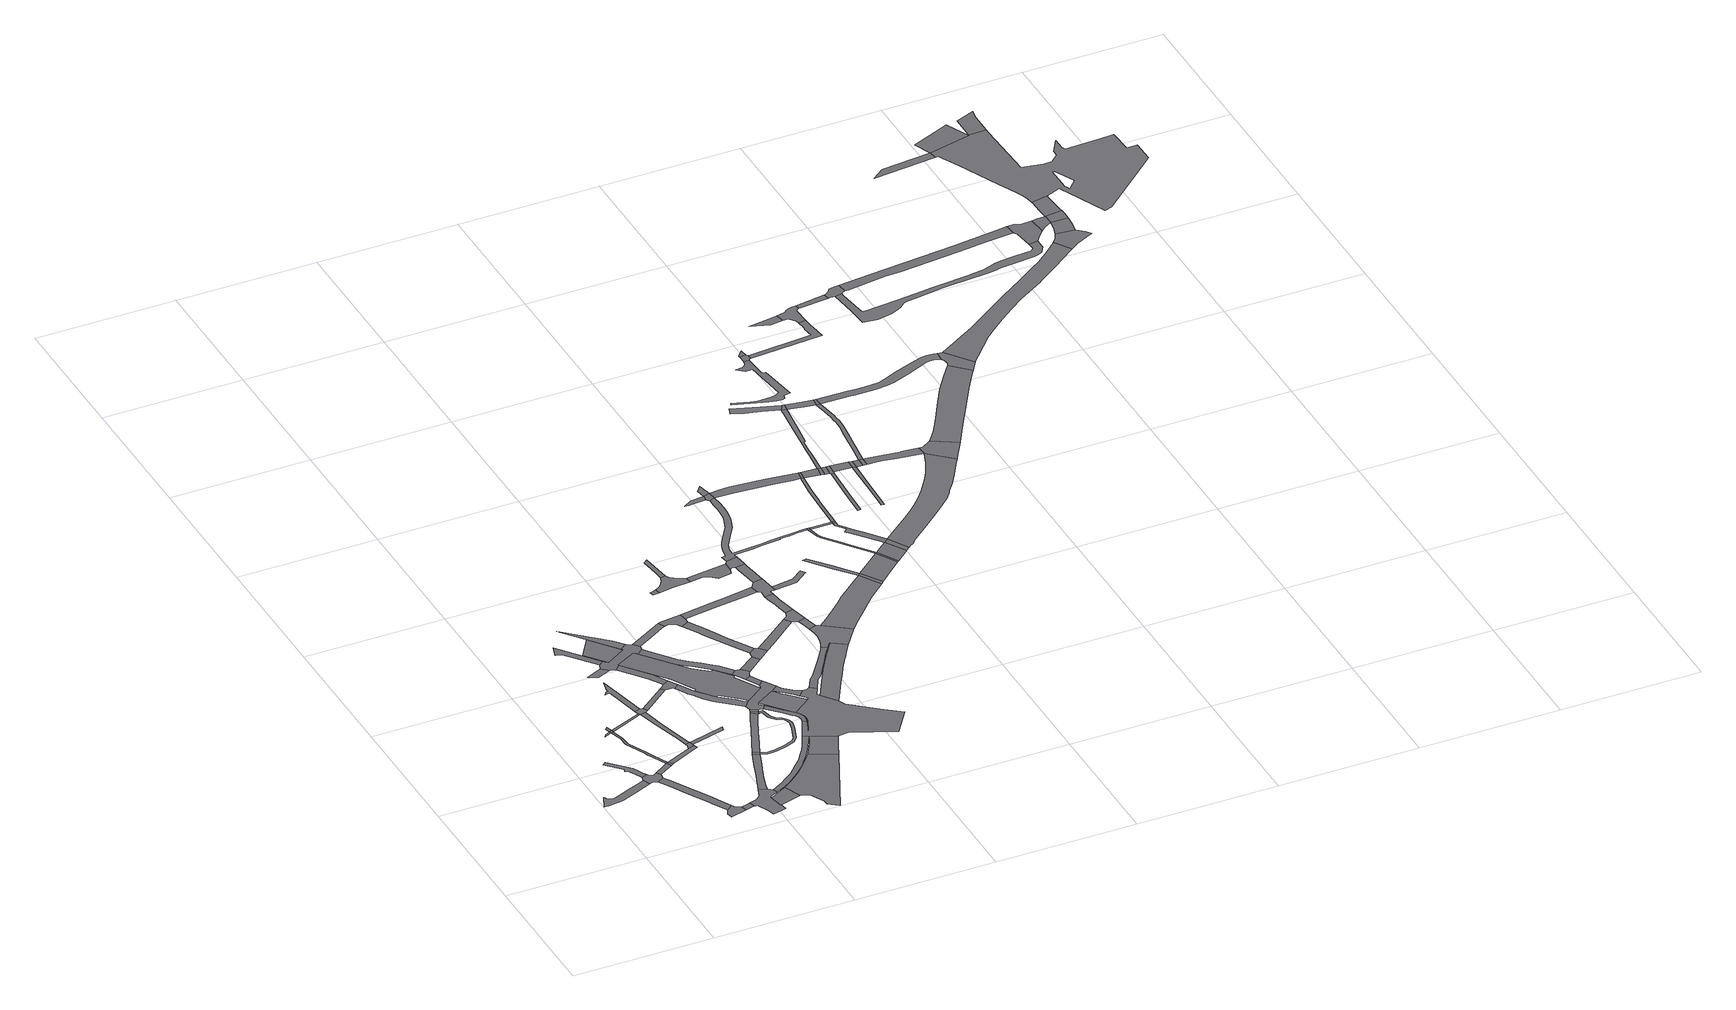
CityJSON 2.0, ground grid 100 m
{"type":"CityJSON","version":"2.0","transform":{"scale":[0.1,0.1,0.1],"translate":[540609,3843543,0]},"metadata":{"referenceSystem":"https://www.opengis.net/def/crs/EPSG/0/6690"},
"CityObjects":{
"road1":{"type":"Road","attributes":{"RoadStructureAttribute.sectionType":"1"},"geometry":[{"type":"MultiSurface","lod":"1","boundaries":[[[0,1,2,3,4,5,6,7,8,9,10,11,12,13,14]]]}]},
"road2":{"type":"Road","attributes":{"RoadStructureAttribute.sectionType":"1"},"geometry":[{"type":"MultiSurface","lod":"1","boundaries":[[[15,16,17,18,19,20,21,22,23,24,25,26]]]}]},
"road3":{"type":"Road","geometry":[{"type":"MultiSurface","lod":"1","boundaries":[[[27,28,29,26,25,0,14,30,31,32,33,34,35]]]}]},
"road4":{"type":"Road","attributes":{"RoadStructureAttribute.sectionType":"1"},"geometry":[{"type":"MultiSurface","lod":"1","boundaries":[[[36,37,38,39,40,33,32,41,42,43,44,45,46,47]]]}]},
"road5":{"type":"Road","geometry":[{"type":"MultiSurface","lod":"1","boundaries":[[[48,49,50,51]]]}]},
"road6":{"type":"Road","attributes":{"RoadStructureAttribute.sectionType":"1"},"geometry":[{"type":"MultiSurface","lod":"1","boundaries":[[[52,53,35,34,54,55]]]}]},
"road7":{"type":"Road","geometry":[{"type":"MultiSurface","lod":"1","boundaries":[[[56,47,46,57,58,59,60]]]}]},
"road8":{"type":"Road","geometry":[{"type":"MultiSurface","lod":"1","boundaries":[[[61,48,51,62]]]}]},
"road9":{"type":"Road","attributes":{"RoadStructureAttribute.sectionType":"1"},"geometry":[{"type":"MultiSurface","lod":"1","boundaries":[[[63,64,48,61]]]}]},
"road10":{"type":"Road","attributes":{"RoadStructureAttribute.sectionType":"1"},"geometry":[{"type":"MultiSurface","lod":"1","boundaries":[[[65,66,67,68,69,70,62,51,71,72,73,74,75,76,52,77]]]}]},
"road11":{"type":"Road","geometry":[{"type":"MultiSurface","lod":"1","boundaries":[[[77,52,55,78]]]}]},
"road12":{"type":"Road","attributes":{"RoadStructureAttribute.sectionType":"1"},"geometry":[{"type":"MultiSurface","lod":"1","boundaries":[[[79,80,60,59,81,82]]]}]},
"road13":{"type":"Road","attributes":{"RoadStructureAttribute.sectionType":"1"},"geometry":[{"type":"MultiSurface","lod":"1","boundaries":[[[83,61,62,84]]]}]},
"road14":{"type":"Road","attributes":{"RoadStructureAttribute.sectionType":"1"},"geometry":[{"type":"MultiSurface","lod":"1","boundaries":[[[85,86,87,88,89,77,78]]]}]},
"road15":{"type":"Road","geometry":[{"type":"MultiSurface","lod":"1","boundaries":[[[90,91,92,79,82,93,94,95,96,97,98,99,100,101,102,103,104,105,106,107,108,109,110]]]}]},
"road16":{"type":"Road","geometry":[{"type":"MultiSurface","lod":"1","boundaries":[[[111,112,113,88,87,114]]]}]},
"road17":{"type":"Road","attributes":{"RoadStructureAttribute.sectionType":"1"},"geometry":[{"type":"MultiSurface","lod":"1","boundaries":[[[115,116,117,118,84,119,120,121,112,111]]]}]},
"road18":{"type":"Road","geometry":[{"type":"MultiSurface","lod":"1","boundaries":[[[122,123,124,125,126,127,128,129]]]}]},
"road19":{"type":"Road","geometry":[{"type":"MultiSurface","lod":"1","boundaries":[[[129,128,83,84,118,130,131]]]}]},
"road20":{"type":"Road","attributes":{"RoadStructureAttribute.sectionType":"1"},"geometry":[{"type":"MultiSurface","lod":"1","boundaries":[[[132,133,134,135,136,104,103,137,138]]]}]},
"road21":{"type":"Road","attributes":{"RoadStructureAttribute.sectionType":"1"},"geometry":[{"type":"MultiSurface","lod":"1","boundaries":[[[139,140,141,142]]]}]},
"road22":{"type":"Road","attributes":{"RoadStructureAttribute.sectionType":"1"},"geometry":[{"type":"MultiSurface","lod":"1","boundaries":[[[143,144,145,146,90,110,147,148,149,150,151,152,153]]]}]},
"road23":{"type":"Road","attributes":{"RoadStructureAttribute.sectionType":"1"},"geometry":[{"type":"MultiSurface","lod":"1","boundaries":[[[154,155,156,157,158]]]}]},
"road24":{"type":"Road","geometry":[{"type":"MultiSurface","lod":"1","boundaries":[[[159,160,161,162,111,114]]]}]},
"road25":{"type":"Road","attributes":{"RoadStructureAttribute.sectionType":"1"},"geometry":[{"type":"MultiSurface","lod":"1","boundaries":[[[163,131,130,164]]]}]},
"road26":{"type":"Road","geometry":[{"type":"MultiSurface","lod":"1","boundaries":[[[165,143,153,166]]]}]},
"road27":{"type":"Road","attributes":{"function":"3","RoadStructureAttribute.sectionType":"1"},"geometry":[{"type":"MultiSurface","lod":"1","boundaries":[[[167,168,169,170,171]]]}]},
"road28":{"type":"Road","attributes":{"RoadStructureAttribute.sectionType":"1"},"geometry":[{"type":"MultiSurface","lod":"1","boundaries":[[[172,173,174,175,176,177,178]]]}]},
"road29":{"type":"Road","geometry":[{"type":"MultiSurface","lod":"1","boundaries":[[[179,180,181,182,171,170,183,184,158,157,139,142,174,173,185,186,187,188,189,190,191]]]}]},
"road30":{"type":"Road","geometry":[{"type":"MultiSurface","lod":"1","boundaries":[[[192,193,194,195,196,197,198,199,200,201,202,203,204,205,206,207,208,209,210,109,108,211,212,213,214,215,216,217,218,219,220,221,222,223,224,225,226,227,228,229]]]}]},
"road31":{"type":"Road","attributes":{"RoadStructureAttribute.sectionType":"1"},"geometry":[{"type":"MultiSurface","lod":"1","boundaries":[[[230,231,232,181,180]]]}]},
"road32":{"type":"Road","geometry":[{"type":"MultiSurface","lod":"1","boundaries":[[[233,234,235,236,237,238,239,240,241,242,132,138,243,244,245,246,247,248,249]]]}]},
"road33":{"type":"Road","geometry":[{"type":"MultiSurface","lod":"1","boundaries":[[[178,177,250,163,164,251,252,253,254]]]}]},
"road34":{"type":"Road","attributes":{"RoadStructureAttribute.sectionType":"1"},"geometry":[{"type":"MultiSurface","lod":"1","boundaries":[[[255,256,257,258,259,165,166,260,261,262,263,264,265,266]]]}]},
"road35":{"type":"Road","attributes":{"RoadStructureAttribute.sectionType":"1"},"geometry":[{"type":"MultiSurface","lod":"1","boundaries":[[[267,268,269,270,271,272,254,253,273,274,275,276,277,278,279,280,281]]]}]},
"road36":{"type":"Road","attributes":{"RoadStructureAttribute.sectionType":"1"},"geometry":[{"type":"MultiSurface","lod":"1","boundaries":[[[282,283,284,285,286,287,288,289,290,291,292,293,294,295,296,297,298,299,300,301,302,303,304,305,306,307,308,309,310,311,312,313,314,315,316,317,318,319,320,321,322,323,166,153]]]}]},
"road37":{"type":"Road","attributes":{"function":"3","RoadStructureAttribute.sectionType":"1"},"geometry":[{"type":"MultiSurface","lod":"1","boundaries":[[[324,325,326,327,328,329,186,185,330,331,332,333,334,335,336,337]]]}]},
"road38":{"type":"Road","geometry":[{"type":"MultiSurface","lod":"1","boundaries":[[[338,255,266,303,302]]]}]},
"road39":{"type":"Road","geometry":[{"type":"MultiSurface","lod":"1","boundaries":[[[339,338,302,340]]]}]},
"road40":{"type":"Road","attributes":{"RoadStructureAttribute.sectionType":"1"},"geometry":[{"type":"MultiSurface","lod":"1","boundaries":[[[341,342,343,344,345,189,188,346,347,348,349,350,351]]]}]},
"road41":{"type":"Road","geometry":[{"type":"MultiSurface","lod":"1","boundaries":[[[352,353,354,355,356,357,358,233,249,359,360,361]]]}]},
"road42":{"type":"Road","attributes":{"RoadStructureAttribute.sectionType":"1"},"geometry":[{"type":"MultiSurface","lod":"1","boundaries":[[[362,191,190,363,364,365]]]}]},
"road43":{"type":"Road","geometry":[{"type":"MultiSurface","lod":"1","boundaries":[[[366,367,368,369,370,371,372,373,374,375,376,377,378,379,380,381,382,383]]]}]},
"road44":{"type":"Road","geometry":[{"type":"MultiSurface","lod":"1","boundaries":[[[384,385,386,387,388,337,336,281,280,339,340,389,368,367,390,391,392,393,394,395]]]}]},
"road45":{"type":"Road","attributes":{"function":"3","RoadStructureAttribute.sectionType":"1"},"geometry":[{"type":"MultiSurface","lod":"1","boundaries":[[[396,397,393,392,398,399,383,400]]]}]},
"road46":{"type":"Road","geometry":[{"type":"MultiSurface","lod":"1","boundaries":[[[351,350,401,402,403,404,405,406,407]]]}]},
"road47":{"type":"Road","geometry":[{"type":"MultiSurface","lod":"1","boundaries":[[[408,403,402,409,386,385]]]}]},
"road48":{"type":"Road","geometry":[{"type":"MultiSurface","lod":"1","boundaries":[[[410,411,362,365,412,413,414,415,416,417]]]}]},
"road49":{"type":"Road","geometry":[{"type":"MultiSurface","lod":"1","boundaries":[[[418,419,420,421,422,395,394,423,424,425,426,427]]]}]},
"road50":{"type":"Road","attributes":{"RoadStructureAttribute.sectionType":"1"},"geometry":[{"type":"MultiSurface","lod":"1","boundaries":[[[428,407,406,429]]]}]},
"road51":{"type":"Road","attributes":{"RoadStructureAttribute.sectionType":"1"},"geometry":[{"type":"MultiSurface","lod":"1","boundaries":[[[430,431,432,416,415,433,434,435,436,437,438]]]}]},
"road52":{"type":"Road","geometry":[{"type":"MultiSurface","lod":"1","boundaries":[[[439,440,441,442,427,426,443,444,400,383,445,446,447,448,449,450,451,452,453,454,455,377,376,456,192,229,352,361,457,458,459,460,461,462,463,464,465,466]]]}]},
"road53":{"type":"Road","geometry":[{"type":"MultiSurface","lod":"1","boundaries":[[[467,468,469,470]]]}]},
"road54":{"type":"Road","geometry":[{"type":"MultiSurface","lod":"1","boundaries":[[[438,437,471,428,429,472,473,474]]]}]},
"road55":{"type":"Road","geometry":[{"type":"MultiSurface","lod":"1","boundaries":[[[475,476,477,478,479,480,481,482,483,467,470,484,485,486]]]}]},
"road56":{"type":"Road","attributes":{"RoadStructureAttribute.sectionType":"1"},"geometry":[{"type":"MultiSurface","lod":"1","boundaries":[[[487,488,489,480,479]]]}]},
"road57":{"type":"Road","geometry":[{"type":"MultiSurface","lod":"1","boundaries":[[[490,491,492,493,494,495,439,466,496,497,498,499,500,501]]]}]},
"road58":{"type":"Road","attributes":{"RoadStructureAttribute.sectionType":"1"},"geometry":[{"type":"MultiSurface","lod":"1","boundaries":[[[502,503,504,410,417,505,506,507]]]}]},
"road59":{"type":"Road","attributes":{"RoadStructureAttribute.sectionType":"1"},"geometry":[{"type":"MultiSurface","lod":"1","boundaries":[[[508,509,474,473,510,511]]]}]},
"road60":{"type":"Road","attributes":{"RoadStructureAttribute.sectionType":"1"},"geometry":[{"type":"MultiSurface","lod":"1","boundaries":[[[512,513,514,515,516,517,518,519,463,462,520,521,522,523,524,525,526,527,528,529,530,531]]]}]},
"road61":{"type":"Road","attributes":{"RoadStructureAttribute.sectionType":"1"},"geometry":[{"type":"MultiSurface","lod":"1","boundaries":[[[532,533,486,485,534,535,536,537,538,539]]]}]},
"road62":{"type":"Road","geometry":[{"type":"MultiSurface","lod":"1","boundaries":[[[540,541,542,543,508,511,544,545]]]}]},
"road63":{"type":"Road","attributes":{"RoadStructureAttribute.sectionType":"1"},"geometry":[{"type":"MultiSurface","lod":"1","boundaries":[[[546,545,544,547,548,549]]]}]},
"road64":{"type":"Road","attributes":{"RoadStructureAttribute.sectionType":"1"},"geometry":[{"type":"MultiSurface","lod":"1","boundaries":[[[550,551,552,553,554,555,556,557,542,541]]]}]},
"road65":{"type":"Road","geometry":[{"type":"MultiSurface","lod":"1","boundaries":[[[549,548,558,559,560,561,562,563,564,565,490,501,566,567,512,531,568,569,570]]]}]},
"road66":{"type":"Road","geometry":[{"type":"MultiSurface","lod":"1","boundaries":[[[571,572,573,502,507,574,554,553,575,576,577]]]}]},
"road67":{"type":"Road","attributes":{"RoadStructureAttribute.sectionType":"1"},"geometry":[{"type":"MultiSurface","lod":"1","boundaries":[[[578,579,580,581,582,583,584,572,571]]]}]},
"road68":{"type":"Road","geometry":[{"type":"MultiSurface","lod":"1","boundaries":[[[585,586,587,588,532,539,589,582,581]]]}]},
"road69":{"type":"Road","geometry":[{"type":"MultiSurface","lod":"1","boundaries":[[[590,591,592,593,577,576]]]}]},
"road70":{"type":"Road","attributes":{"RoadStructureAttribute.sectionType":"1"},"geometry":[{"type":"MultiSurface","lod":"1","boundaries":[[[594,595,596,597,598,570,569,599,600,601,602,603]]]}]},
"road71":{"type":"Road","attributes":{"RoadStructureAttribute.sectionType":"1"},"geometry":[{"type":"MultiSurface","lod":"1","boundaries":[[[604,605,606,607,608,609]]]}]},
"road72":{"type":"Road","attributes":{"RoadStructureAttribute.sectionType":"1"},"geometry":[{"type":"MultiSurface","lod":"1","boundaries":[[[610,611,612,613,614,615,616,617,618,619,620,621,622,623,624,625,626,627,628,629,630,631,632,633,634,635,636,637,638,639,640,641,642,643,644,588,587,645,646,647,648,649,650,651,652,653,654,655,656,657]]]}]},
"road73":{"type":"Road","geometry":[{"type":"MultiSurface","lod":"1","boundaries":[[[658,604,609,631,630]]]}]},
"road74":{"type":"Road","attributes":{"RoadStructureAttribute.sectionType":"1"},"geometry":[{"type":"MultiSurface","lod":"1","boundaries":[[[659,660,604,658]]]}]},
"road75":{"type":"Road","attributes":{"RoadStructureAttribute.sectionType":"1"},"geometry":[{"type":"MultiSurface","lod":"1","boundaries":[[[661,662,663,664,665,666,667,668,594,669]]]}]},
"road76":{"type":"Road","geometry":[{"type":"MultiSurface","lod":"1","boundaries":[[[669,594,603,670]]]}]},
"road77":{"type":"Road","geometry":[{"type":"MultiSurface","lod":"1","boundaries":[[[671,657,656,672]]]}]},
"road78":{"type":"Road","attributes":{"RoadStructureAttribute.sectionType":"1"},"geometry":[{"type":"MultiSurface","lod":"1","boundaries":[[[673,669,670,674,675]]]}]},
"road79":{"type":"Road","attributes":{"RoadStructureAttribute.sectionType":"1"},"geometry":[{"type":"MultiSurface","lod":"1","boundaries":[[[656,676,677,678,679,673,680,681,682,683,684,672]]]}]},
"road80":{"type":"Road","attributes":{"RoadStructureAttribute.sectionType":"1"},"geometry":[{"type":"MultiSurface","lod":"1","boundaries":[[[685,686,687,688,658,630,689,690,691,692,693,694]]]}]},
"road81":{"type":"Road","attributes":{"RoadStructureAttribute.sectionType":"1"},"geometry":[{"type":"MultiSurface","lod":"1","boundaries":[[[695,671,672,696,697,698]]]}]},
"road82":{"type":"Road","geometry":[{"type":"MultiSurface","lod":"1","boundaries":[[[680,673,675,699]]]}]},
"road83":{"type":"Road","geometry":[{"type":"MultiSurface","lod":"1","boundaries":[[[698,697,700,701]]]}]},
"road84":{"type":"Road","attributes":{"RoadStructureAttribute.sectionType":"1"},"geometry":[{"type":"MultiSurface","lod":"1","boundaries":[[[702,703,680,699,704,705,706]]]}]},
"road85":{"type":"Road","attributes":{"RoadStructureAttribute.sectionType":"1"},"geometry":[{"type":"MultiSurface","lod":"1","boundaries":[[[707,708,709,700,697,710,711,712,713,702,714]]]}]},
"road86":{"type":"Road","attributes":{"RoadStructureAttribute.sectionType":"1"},"geometry":[{"type":"MultiSurface","lod":"1","boundaries":[[[693,715,716,717,698,701,718,719,720,721]]]}]},
"road87":{"type":"Road","geometry":[{"type":"MultiSurface","lod":"1","boundaries":[[[714,702,706,722]]]}]},
"road88":{"type":"Road","geometry":[{"type":"MultiSurface","lod":"1","boundaries":[[[694,693,721,723]]]}]},
"road89":{"type":"Road","attributes":{"RoadStructureAttribute.sectionType":"1"},"geometry":[{"type":"MultiSurface","lod":"1","boundaries":[[[724,723,721,725,726]]]}]},
"road90":{"type":"Road","attributes":{"RoadStructureAttribute.sectionType":"1"},"geometry":[{"type":"MultiSurface","lod":"1","boundaries":[[[727,728,729,730,731,732,733,734]]]}]},
"road91":{"type":"Road","geometry":[{"type":"MultiSurface","lod":"1","boundaries":[[[726,725,735,736]]]}]},
"road92":{"type":"Road","attributes":{"RoadStructureAttribute.sectionType":"1"},"geometry":[{"type":"MultiSurface","lod":"1","boundaries":[[[736,735,737,738]]]}]},
"road93":{"type":"Road","geometry":[{"type":"MultiSurface","lod":"1","boundaries":[[[738,737,727,734,739,740]]]}]},
"road94":{"type":"Road","attributes":{"RoadStructureAttribute.sectionType":"1"},"geometry":[{"type":"MultiSurface","lod":"1","boundaries":[[[741,742,743,744,745,746,747,748]]]}]},
"road95":{"type":"Road","attributes":{"RoadStructureAttribute.sectionType":"1"},"geometry":[{"type":"MultiSurface","lod":"1","boundaries":[[[740,739,741,749]]]}]},
"road96":{"type":"Road","attributes":{"RoadStructureAttribute.sectionType":"1"},"geometry":[{"type":"MultiSurface","lod":"1","boundaries":[[[750,751,752,753,754,726,736,755,756,757,758,759,760]]]}]},
"road97":{"type":"Road","attributes":{"RoadStructureAttribute.sectionType":"1"},"geometry":[{"type":"MultiSurface","lod":"1","boundaries":[[[761,762,763,764,765,750,766]]]}]},
"road98":{"type":"Road","geometry":[{"type":"MultiSurface","lod":"1","boundaries":[[[749,741,748,767]]]}]},
"road99":{"type":"Road","attributes":{"RoadStructureAttribute.sectionType":"1"},"geometry":[{"type":"MultiSurface","lod":"1","boundaries":[[[767,748,768,769]]]}]},
"road100":{"type":"Road","geometry":[{"type":"MultiSurface","lod":"1","boundaries":[[[770,769,768,771]]]}]},
"road101":{"type":"Road","attributes":{"RoadStructureAttribute.sectionType":"1"},"geometry":[{"type":"MultiSurface","lod":"1","boundaries":[[[772,773,774,775,776,777,778,779,780,781,782,714,722,783,784,785,786,787,788,789,790,791,792,793,794,795,796]]]}]},
"road102":{"type":"Road","geometry":[{"type":"MultiSurface","lod":"1","boundaries":[[[766,750,760,797]]]}]},
"road103":{"type":"Road","attributes":{"RoadStructureAttribute.sectionType":"1"},"geometry":[{"type":"MultiSurface","lod":"1","boundaries":[[[798,799,800,801,802,803,804,805,806,807,808,809,810,811,812,813,814,815,816,817,818,819,820,821,822,823,824]]]}]},
"road104":{"type":"Road","attributes":{"RoadStructureAttribute.sectionType":"1"},"geometry":[{"type":"MultiSurface","lod":"1","boundaries":[[[825,826,827,828,829,830,831,832,833,834,835,836,837,838,839,840,769,770]]]}]},
"road105":{"type":"Road","attributes":{"RoadStructureAttribute.sectionType":"1"},"geometry":[{"type":"MultiSurface","lod":"1","boundaries":[[[841,797,760,842,833,843]]]}]},
"road106":{"type":"Road","attributes":{"RoadStructureAttribute.sectionType":"1"},"geometry":[{"type":"MultiSurface","lod":"1","boundaries":[[[844,845,846,847,770,771,848,849,850,851,852,772,853]]]}]},
"road107":{"type":"Road","geometry":[{"type":"MultiSurface","lod":"1","boundaries":[[[854,855,798,824,856,857,858]]]}]},
"road108":{"type":"Road","geometry":[{"type":"MultiSurface","lod":"1","boundaries":[[[843,833,832,859]]]}]},
"road109":{"type":"Road","attributes":{"RoadStructureAttribute.sectionType":"1"},"geometry":[{"type":"MultiSurface","lod":"1","boundaries":[[[860,861,855,854]]]}]},
"road110":{"type":"Road","geometry":[{"type":"MultiSurface","lod":"1","boundaries":[[[862,863,853,772,796,864,865]]]}]},
"road111":{"type":"Road","geometry":[{"type":"MultiSurface","lod":"1","boundaries":[[[866,867,868,869,870,871,872,873,874,858,857]]]}]},
"road112":{"type":"Road","geometry":[{"type":"MultiSurface","lod":"1","boundaries":[[[875,876,877,878,879]]]}]},
"road113":{"type":"Road","attributes":{"RoadStructureAttribute.sectionType":"1"},"geometry":[{"type":"MultiSurface","lod":"1","boundaries":[[[880,881,882,883,884,885,886,887,888,889,890,859,832,891,892,893,894,895,896,897,898,899,900,901,902,903]]]}]},
"road114":{"type":"Road","geometry":[{"type":"MultiSurface","lod":"1","boundaries":[[[904,905,906,907,908,875,879,909,910,911,870,869,912,913,914]]]}]},
"road115":{"type":"Road","attributes":{"RoadStructureAttribute.sectionType":"1"},"geometry":[{"type":"MultiSurface","lod":"1","boundaries":[[[915,916,917,918,919,920,921,922,923,924,862,865,925,926,927,928,929,930,931]]]}]},
"road116":{"type":"Road","geometry":[{"type":"MultiSurface","lod":"1","boundaries":[[[932,904,914,933]]]}]},
"road117":{"type":"Road","geometry":[{"type":"MultiSurface","lod":"1","boundaries":[[[934,935,936,937,938,939,932,933,940,941,942,943,944]]]}]},
"road118":{"type":"Road","geometry":[{"type":"MultiSurface","lod":"1","boundaries":[[[903,902,945,946,947,915,931,948,949]]]}]},
"road119":{"type":"Road","attributes":{"RoadStructureAttribute.sectionType":"1"},"geometry":[{"type":"MultiSurface","lod":"1","boundaries":[[[950,951,952,953,954,955,956,957,958,959,960,961,962,963,964,965,966,967,968,969,942,941,970,971,972,973,974,975,976,977,978,979,980,981,982,983,984,985,986,987,988,989,990,991,992,993,994,995]]]}]},
"road120":{"type":"Road","attributes":{"RoadStructureAttribute.sectionType":"1"},"geometry":[{"type":"MultiSurface","lod":"1","boundaries":[[[996,997,998,999,934,944,1000,1001,1002,1003,1004,1005,1006,1007]]]}]},
"road121":{"type":"Road","attributes":{"RoadStructureAttribute.sectionType":"1"},"geometry":[{"type":"MultiSurface","lod":"1","boundaries":[[[1008,1009,1010,1011,1012,1013,1014,1015,1016,1017,949,948,1018,1019,1020,1021,1022,1023,1024,1025,1026,1027,1028,1029,1030]]]}]},
"road122":{"type":"Road","attributes":{"RoadStructureAttribute.sectionType":"1"},"geometry":[{"type":"MultiSurface","lod":"1","boundaries":[[[1031,1032,1033,1034]]]}]},
"road123":{"type":"Road","geometry":[{"type":"MultiSurface","lod":"1","boundaries":[[[1035,1036,1037,996,1007,1038,995,994,1039,1040,1041]]]}]},
"road124":{"type":"Road","attributes":{"RoadStructureAttribute.sectionType":"1"},"geometry":[{"type":"MultiSurface","lod":"1","boundaries":[[[1042,1043,1041,1040,1044,1045]]]}]},
"road125":{"type":"Road","geometry":[{"type":"MultiSurface","lod":"1","boundaries":[[[1046,1047,1008,1030,1048,1049,1050,1051,1052]]]}]},
"road126":{"type":"Road","attributes":{"RoadStructureAttribute.sectionType":"1"},"geometry":[{"type":"MultiSurface","lod":"1","boundaries":[[[1045,1053,1046,1052,1054,1055,1056]]]}]},
"road127":{"type":"Road","geometry":[{"type":"MultiSurface","lod":"1","boundaries":[[[1057,1058,1042,1045,1056]]]}]},
"road128":{"type":"Road","geometry":[{"type":"MultiSurface","lod":"1","boundaries":[[[1059,1060,1061,1062,1063,1064,1065,1066,1067,1042,1058]]]}]},
"road129":{"type":"Road","geometry":[{"type":"MultiSurface","lod":"1","boundaries":[[[1068,1069,1031,1070]]]}]},
"road130":{"type":"Road","attributes":{"RoadStructureAttribute.sectionType":"1"},"geometry":[{"type":"MultiSurface","lod":"1","boundaries":[[[1071,1072,1073,1074,1075]]]}]},
"road131":{"type":"Road","geometry":[{"type":"MultiSurface","lod":"1","boundaries":[[[1076,1077,1075,1074,1070,1031,1034,1078,1079,1080,1081,1082,1083,1064,1063,1084,1085,1086,1087,1088,1089,1090,1091,1092,1093,1094,1095,1096,1097,1098,1099,1100,1101,1102,1103],[1104,1105,1106,1107,1108,1109]]]}]}
},
"vertices":[
[358,801,0],[329,789,0],[233,749,0],[134,709,0],[112,701,0],[94,699,0],[77,703,0],[64,713,0],[49,738,0],[5,640,0],[37,638,0],[137,649,0],[155,656,0],[271,703,0],[380,748,0],
[393,884,0],[375,921,0],[359,954,0],[228,1090,0],[205,1072,0],[304,966,0],[299,948,0],[324,928,0],[346,886,0],[366,844,0],[370,836,0],[408,855,0],
[454,832,0],[450,830,0],[415,839,0],[409,759,0],[421,753,0],[439,744,0],[486,777,0],[493,815,0],[473,845,0],
[695,403,0],[674,444,0],[613,559,0],[516,728,0],[515,729,0],[469,692,0],[498,640,0],[556,533,0],[627,409,0],[657,355,0],[704,271,0],[746,303,0],
[402,1389,0],[365,1371,0],[350,1351,0],[405,1376,0],
[574,913,0],[548,896,0],[538,843,0],[596,878,0],
[760,277,0],[684,225,0],[691,184,0],[812,217,0],[801,260,0],
[420,1399,0],[422,1382,0],
[407,1446,0],[392,1431,0],
[564,975,0],[538,1032,0],[520,1071,0],[513,1087,0],[451,1219,0],[448,1297,0],[431,1294,0],[434,1217,0],[501,1072,0],[509,1055,0],[529,1011,0],[559,947,0],[589,921,0],
[617,891,0],
[866,279,0],[844,272,0],[836,223,0],[876,234,0],
[656,1499,0],[664,1484,0],
[751,953,0],[834,991,0],[825,1022,0],[774,1000,0],[734,983,0],
[980,393,0],[953,325,0],[921,295,0],[888,234,0],[899,232,0],[939,146,0],[939,137,0],[951,99,0],[1012,115,0],[1047,125,0],[1040,165,0],[1035,168,0],[1034,169,0],[1032,172,0],[1014,273,0],[1014,280,0],[1017,286,0],[1061,308,0],[1078,317,0],[1063,347,0],[1033,373,0],
[813,1061,0],[781,1053,0],[786,1035,0],[821,1036,0],
[805,1089,0],[745,1307,0],[736,1351,0],[706,1492,0],[710,1321,0],[754,1167,0],[768,1111,0],
[607,1906,0],[588,1826,0],[593,1811,0],[578,1808,0],[556,1780,0],[593,1791,0],[648,1534,0],[688,1547,0],
[727,1509,0],[711,1539,0],
[1142,341,0],[1108,322,0],[1103,319,0],[1077,304,0],[1050,288,0],[1038,174,0],[1193,218,0],
[655,2059,0],[543,2011,0],[605,1978,0],[701,2019,0],
[1118,774,0],[1102,730,0],[1079,666,0],[1036,538,0],[1044,414,0],[1070,499,0],[1103,595,0],[1120,639,0],[1157,738,0],[1160,746,0],[1162,750,0],
[486,2408,0],[459,2322,0],[506,2307,0],[671,2102,0],[704,2134,0],
[873,1049,0],[1067,1098,0],[1075,1131,0],[841,1068,0],
[906,1693,0],[927,1666,0],
[1127,794,0],[1169,767,0],
[837,2245,0],[716,2394,0],[620,2250,0],[736,2104,0],[877,2194,0],
[931,1856,0],[781,2045,0],[743,2008,0],[868,1849,0],[890,1819,0],[941,1728,0],[989,1755,0],
[931,2234,0],[923,2244,0],[877,2205,0],[879,2198,0],[732,2105,0],[724,2108,0],[776,2055,0],[925,2135,0],[931,2133,0],[947,2113,0],[988,2145,0],[994,2181,0],[961,2224,0],
[1493,814,0],[1479,783,0],[1461,748,0],[1445,716,0],[1429,690,0],[1423,680,0],[1404,651,0],[1385,623,0],[1368,600,0],[1345,573,0],[1322,549,0],[1299,525,0],[1275,498,0],[1246,471,0],[1219,451,0],[1188,426,0],[1150,398,0],[1134,388,0],[1093,363,0],[1109,333,0],[1149,354,0],[1187,378,0],[1221,403,0],[1251,428,0],[1279,450,0],[1308,476,0],[1333,501,0],[1355,524,0],[1377,554,0],[1407,591,0],[1435,632,0],[1457,666,0],[1458,668,0],[1479,703,0],[1497,738,0],[1502,747,0],[1518,775,0],[1529,797,0],
[863,2316,0],[587,2565,0],[870,2213,0],
[1435,615,0],[1415,587,0],[1389,557,0],[1361,525,0],[1334,497,0],[1304,465,0],[1273,438,0],[1240,411,0],[1215,391,0],[1176,362,0],[1252,193,0],[1306,95,0],[1308,53,0],[1378,6,0],[1457,180,0],[1535,353,0],[1614,529,0],
[921,1704,0],[970,1669,0],[979,1666,0],[992,1659,0],[1027,1689,0],
[1305,1197,0],[1275,1130,0],[1230,1026,0],[1167,884,0],[1164,878,0],[1206,853,0],[1210,861,0],[1260,979,0],[1312,1097,0],[1314,1103,0],[1336,1145,0],[1348,1169,0],
[1341,1327,0],[1333,1333,0],[1310,1355,0],[1288,1375,0],[1189,1453,0],[1089,1580,0],[995,1652,0],[1014,1613,0],[1039,1568,0],[1064,1532,0],[1105,1471,0],[1150,1418,0],[1310,1278,0],[1312,1276,0],[1348,1323,0],
[1189,738,0],[1207,730,0],[1221,730,0],[1280,737,0],[1356,756,0],[1396,771,0],[1419,783,0],[1437,800,0],[1451,819,0],[1489,919,0],[1501,967,0],[1504,985,0],[1503,998,0],[1495,1022,0],[1485,1041,0],[1465,1059,0],[1437,1076,0],[1418,1093,0],[1408,1111,0],[1390,1190,0],[1358,1188,0],[1359,1170,0],[1376,1171,0],[1391,1104,0],[1404,1082,0],[1426,1062,0],[1455,1045,0],[1471,1030,0],[1478,1015,0],[1485,994,0],[1486,986,0],[1483,971,0],[1472,925,0],[1435,827,0],[1424,812,0],[1409,798,0],[1388,788,0],[1351,774,0],[1277,755,0],[1220,748,0],[1211,748,0],[1196,754,0],
[1476,1443,0],[1386,1608,0],[1398,1620,0],[1298,1741,0],[1287,1731,0],[1178,1821,0],[1013,1759,0],[1107,1590,0],[1097,1577,0],[1192,1455,0],[1206,1466,0],[1325,1367,0],[1359,1328,0],[1489,1427,0],
[1311,1210,0],
[1322,1235,0],[1368,1209,0],
[1356,1767,0],[1307,1809,0],[1263,1846,0],[1205,1896,0],[1146,1945,0],[1117,1899,0],[1170,1856,0],[1200,1831,0],[1307,1741,0],[1386,1642,0],[1428,1676,0],
[1534,794,0],[1519,756,0],[1507,735,0],[1500,720,0],[1481,686,0],[1464,659,0],[1458,648,0],[1657,624,0],[1686,684,0],[1704,720,0],
[1210,2366,0],[1103,2243,0],[1213,2308,0],[1236,2320,0],
[1514,1140,0],[1427,1233,0],[1406,1205,0],[1496,1107,0],[1539,1060,0],[1554,1044,0],[1566,1023,0],[1569,1014,0],[1572,1000,0],[1572,987,0],[1567,970,0],[1595,960,0],[1601,980,0],[1602,1002,0],[1601,1020,0],[1594,1041,0],[1587,1058,0],[1573,1077,0],
[1582,1414,0],[1533,1491,0],[1496,1456,0],[1496,1444,0],[1492,1433,0],[1389,1208,0],[1408,1252,0],[1394,1263,0],[1401,1279,0],[1539,1365,0],[1541,1365,0],[1589,1401,0],
[1601,1291,0],[1586,1307,0],[1517,1144,0],[1570,1082,0],[1705,1181,0],
[1403,1621,0],[1442,1552,0],[1485,1577,0],[1487,1594,0],[1493,1607,0],[1510,1625,0],[1461,1672,0],
[1519,1512,0],[1485,1478,0],
[1381,2397,0],[1225,2374,0],[1261,2328,0],[1273,2328,0],[1311,2309,0],[1333,2271,0],[1390,2303,0],[1390,2337,0],
[1697,1294,0],[1663,1318,0],[1632,1345,0],[1630,1346,0],[1604,1371,0],[1562,1348,0],[1609,1306,0],[1653,1267,0],[1678,1238,0],[1715,1285,0],
[1590,1766,0],[1627,1720,0],
[1533,2042,0],[1507,2090,0],[1459,2178,0],[1398,2159,0],[1414,2130,0],[1450,2068,0],[1535,1920,0],[1596,1812,0],[1642,1846,0],
[1770,1296,0],[1760,1290,0],[1747,1285,0],[1732,1283,0],[1718,1192,0],[1714,1191,0],[1588,1061,0],[1599,1043,0],[1605,1027,0],[1608,1010,0],[1609,993,0],[1608,976,0],[1603,957,0],[1559,856,0],[1554,860,0],[1565,885,0],[1584,931,0],[1534,905,0],[1778,728,0],[2075,601,0],[2205,785,0],[2092,868,0],[1898,1031,0],[1877,1081,0],[1795,1185,0],[1782,1202,0],[1781,1202,0],[1812,1264,0],
[1361,2716,0],[1316,2703,0],[1322,2670,0],[1365,2676,0],
[1594,1793,0],[1658,1745,0],[1711,1788,0],[1670,1838,0],
[1571,2760,0],[1543,2775,0],[1518,2790,0],[1495,2809,0],[1485,2834,0],[1448,2829,0],[1436,2791,0],[1421,2766,0],[1396,2736,0],[1474,2692,0],[1599,2707,0],[1593,2753,0],
[1455,3046,0],[1428,3026,0],[1442,2889,0],
[2037,1682,0],[2019,1648,0],[1952,1552,0],[1872,1437,0],[1841,1400,0],[1818,1378,0],[1858,1353,0],[1897,1385,0],[1935,1449,0],[1989,1532,0],[2027,1591,0],[2073,1657,0],
[1926,2480,0],[1709,2445,0],[1666,2439,0],[1642,2375,0],[1879,2410,0],[1937,2419,0],
[1955,2061,0],[1758,1907,0],[1769,1835,0],[1991,2015,0],
[2112,1695,0],[2090,1666,0],[2031,1582,0],[1996,1528,0],[1981,1506,0],[1938,1440,0],[1893,1359,0],[1850,1285,0],[1927,1166,0],[1950,1210,0],[1974,1254,0],[1998,1293,0],[2030,1347,0],[2057,1397,0],[2080,1434,0],[2101,1469,0],[2104,1475,0],[2137,1521,0],[2158,1559,0],[2207,1628,0],
[1893,2791,0],[1623,2756,0],[1691,2719,0],[1709,2714,0],[1736,2702,0],[1782,2662,0],[1877,2678,0],[1891,2718,0],
[2060,2125,0],[2057,2140,0],[2000,2127,0],[1987,2086,0],[2031,2002,0],[2085,2023,0],
[2094,1985,0],[2048,1931,0],[2057,1893,0],[2111,1915,0],
[2034,2244,0],[2032,2252,0],[2026,2292,0],[2019,2354,0],[1956,2346,0],[1961,2303,0],[1979,2238,0],[1984,2222,0],
[2063,1863,0],[2066,1842,0],[2068,1824,0],[2068,1802,0],[2066,1779,0],[2063,1759,0],[2057,1733,0],[2048,1708,0],[2089,1681,0],[2110,1701,0],[2244,1680,0],[2313,1773,0],[2140,1901,0],
[2030,2537,0],[1963,2527,0],[1933,2481,0],[1959,2399,0],[2015,2385,0],[2052,2389,0],[2047,2431,0],
[2020,2602,0],[2018,2618,0],[2005,2713,0],[2002,2736,0],[1931,2726,0],[1937,2690,0],[1962,2534,0],
[1999,2757,0],[1996,2783,0],[1989,2830,0],[1910,2814,0],[1906,2731,0],
[2213,2406,0],[2312,2483,0],[2287,2515,0],[2208,2454,0],
[2603,2308,0],[2521,2239,0],[2400,2137,0],[2350,2085,0],[2204,1954,0],[2380,1846,0],[2459,1929,0],[2565,2040,0],[2653,2120,0],[2694,2156,0],
[2093,3540,0],[1996,3532,0],[1936,3491,0],[1968,3491,0],[1986,3492,0],[2088,3500,0],
[2506,2929,0],[2444,2924,0],[2398,2919,0],[2364,2915,0],[2262,2907,0],[2207,2900,0],[2149,2893,0],[2125,2892,0],[1982,2882,0],[1984,2929,0],[1996,2969,0],[2011,2997,0],[2040,3045,0],[2080,3100,0],[2107,3148,0],[2129,3208,0],[2143,3251,0],[2153,3308,0],[2155,3368,0],[2154,3431,0],[2148,3496,0],[2109,3478,0],[2109,3430,0],[2110,3368,0],[2108,3310,0],[2101,3260,0],[2086,3223,0],[2067,3167,0],[2042,3125,0],[2003,3069,0],[1973,3019,0],[1956,2986,0],[1941,2936,0],[1932,2871,0],[1900,2866,0],[1985,2859,0],[2103,2868,0],[2135,2871,0],[2192,2878,0],[2247,2884,0],[2327,2890,0],[2327,2898,0],[2369,2900,0],[2398,2904,0],[2444,2909,0],[2504,2914,0],[2532,2915,0],[2531,2930,0],
[2140,3558,0],
[2119,3653,0],[2085,3610,0],
[2519,2455,0],[2506,2470,0],[2400,2599,0],[2382,2621,0],[2352,2613,0],[2400,2554,0],[2481,2454,0],[2487,2447,0],[2622,2326,0],
[2716,2176,0],
[2549,2930,0],[2549,2912,0],
[2811,2485,0],[2815,2268,0],[2897,2339,0],
[2552,2825,0],[2570,2793,0],[2664,2671,0],[2671,2662,0],[2821,2493,0],[2679,2672,0],[2674,2679,0],[2580,2800,0],[2565,2830,0],
[2538,3547,0],[2365,3563,0],[2288,3567,0],[2205,3566,0],[2286,3494,0],[2398,3486,0],[2566,3472,0],[2689,3461,0],[2741,3457,0],[2753,3522,0],
[2578,2930,0],[2590,2912,0],[2709,2911,0],[2709,2929,0],
[2907,2347,0],
[2729,2912,0],[2729,2929,0],
[2915,2576,0],[2880,2545,0],[2947,2381,0],[2990,2418,0],[3001,2429,0],
[2848,2728,0],[2804,2784,0],[2729,2879,0],[2709,2886,0],[2760,2814,0],[2735,2792,0],[2766,2755,0],[2947,2604,0],
[2725,3306,0],[2720,3188,0],[2719,3164,0],[2739,3162,0],[2740,3188,0],[2745,3304,0],[2761,3457,0],
[3034,2456,0],
[2768,3520,0],
[2798,3517,0],[2875,3440,0],[2885,3513,0],
[2941,3421,0],[2926,3190,0],[2917,3071,0],[2922,3068,0],[2916,2976,0],[2938,2976,0],[2949,3191,0],[2961,3420,0],
[2901,3436,0],[2908,3511,0],
[2936,3431,0],[2941,3508,0],
[2961,3434,0],[2967,3506,0],
[3091,3428,0],[3085,3192,0],[3079,2985,0],[3078,2963,0],[3098,2965,0],[3100,3001,0],[3108,3193,0],[3119,3425,0],
[3097,3494,0],
[2963,4214,0],[2938,3998,0],[2920,3828,0],[2911,3738,0],[2903,3665,0],[2924,3685,0],[2928,3736,0],[2937,3828,0],[2950,3826,0],[2971,4001,0],[2996,4201,0],
[2860,4300,0],[2670,4368,0],[2648,4313,0],[2735,4281,0],[2843,4250,0],[2986,4256,0],
[3123,3492,0],
[3166,3423,0],[3168,3488,0],
[3196,3489,0],[3193,3422,0],
[3577,3372,0],[3538,3272,0],[3502,3195,0],[3491,3172,0],[3442,3091,0],[3433,3078,0],[3378,2998,0],[3326,2937,0],[3269,2877,0],[3215,2826,0],[3150,2768,0],[3058,2477,0],[3066,2478,0],[3088,2495,0],[3088,2503,0],[3261,2649,0],[3366,2738,0],[3437,2804,0],[3492,2857,0],[3531,2909,0],[3539,2920,0],[3593,2993,0],[3647,3076,0],[3719,3193,0],[3740,3227,0],
[3005,4253,0],
[2983,4814,0],[2978,4784,0],[2965,4766,0],[2948,4753,0],[2896,4745,0],[2944,4703,0],[2994,4704,0],[3032,4397,0],[3007,4379,0],[2974,4374,0],[2899,4370,0],[2874,4370,0],[2852,4372,0],[2827,4380,0],[2704,4418,0],[2697,4401,0],[2815,4365,0],[2930,4331,0],[2982,4316,0],[3027,4314,0],[3040,4324,0],[3045,4342,0],[3050,4357,0],[3099,4362,0],[3057,4642,0],[3029,4644,0],[3020,4809,0],
[3203,3547,0],[3233,3786,0],[3240,3843,0],[3244,3874,0],[3246,3939,0],[3244,3988,0],[3243,4009,0],[3219,4169,0],[3191,4168,0],[3216,4004,0],[3217,3963,0],[3219,3939,0],[3217,3876,0],[3212,3841,0],[3205,3789,0],[3181,3594,0],
[3126,4233,0],[3109,4180,0],[3197,4225,0],
[3454,3456,0],[3451,3456,0],[3338,3467,0],[3232,3483,0],[3209,3421,0],[3262,3419,0],[3309,3417,0],[3379,3403,0],[3433,3395,0],[3573,3447,0],
[3027,4872,0],[2980,4868,0],[3025,4821,0],[3037,4822,0],[3035,4862,0],
[3213,4224,0],
[3021,4929,0],[2979,4879,0],
[3671,3488,0],[3603,3445,0],[3765,3267,0],[3838,3387,0],
[3562,4862,0],[3551,4977,0],[3546,4997,0],[3540,5062,0],[3490,5056,0],[3496,4996,0],[3493,4974,0],[3502,4896,0],[3045,4859,0],
[3397,5189,0],[3336,5177,0],[3187,5156,0],[3317,5114,0],[3409,5125,0],
[4117,4367,0],[4069,4370,0],[4027,4364,0],[3974,4346,0],[3912,4323,0],[3810,4284,0],[3708,4241,0],[3663,4226,0],[3556,4217,0],[3490,4219,0],[3443,4221,0],[3431,4164,0],[3454,4163,0],[3609,4165,0],[3694,4173,0],[3751,4186,0],[3838,4218,0],[3866,4228,0],[4032,4299,0],[4062,4307,0],[4090,4307,0],[4112,4300,0],[4132,4288,0],[4140,4364,0],
[3553,5237,0],[3528,5234,0],[3496,5229,0],[3478,5218,0],[3459,5201,0],[3447,5123,0],[3457,5116,0],[3482,5083,0],[3536,5186,0],[3544,5197,0],[3559,5202,0],
[4143,4210,0],[4114,4172,0],[4054,4094,0],[4020,4047,0],[3978,3984,0],[3904,3858,0],[3885,3825,0],[3818,3707,0],[3779,3642,0],[3735,3571,0],[3861,3425,0],[3957,3594,0],[4058,3760,0],[4076,3790,0],[4149,3913,0],[4232,4041,0],[4265,4090,0],
[3773,5269,0],[3778,5227,0],
[3903,5328,0],[3870,5325,0],[3832,5319,0],[3822,5312,0],[3810,5294,0],[3785,5274,0],[3796,5229,0],[3828,5227,0],[3881,5237,0],[3893,5248,0],[3910,5255,0],
[4145,4270,0],[4150,4250,0],[4153,4230,0],[4319,4170,0],[4177,4358,0],
[5206,5193,0],[5206,5175,0],[5206,5173,0],[5184,5153,0],[5159,5153,0],[5046,5144,0],[4956,5133,0],[4911,5123,0],[4867,5105,0],[4812,5089,0],[4803,5088,0],[4737,5081,0],[4700,5077,0],[4490,5054,0],[4424,5046,0],[4365,5040,0],[4185,5020,0],[3911,4990,0],[3903,5033,0],[3881,5215,0],[3850,5027,0],[3862,4885,0],[3964,4871,0],[4019,4884,0],[4076,4897,0],[4116,4912,0],[4154,4935,0],[4186,4963,0],[4208,4976,0],[4311,4990,0],[4392,5000,0],[4490,5014,0],[4727,5033,0],[4761,5036,0],[4830,5042,0],[4893,5054,0],[4912,5058,0],[5014,5071,0],[5177,5085,0],[5209,5093,0],[5236,5108,0],[5254,5136,0],[5266,5159,0],[5267,5174,0],[5270,5236,0],[5202,5224,0],
[5160,5467,0],[5134,5464,0],[4766,5419,0],[4137,5352,0],[3938,5258,0],[4212,5291,0],[4335,5299,0],[4757,5344,0],[4882,5357,0],[4901,5359,0],[4978,5368,0],[5166,5388,0],
[5351,5175,0],[5348,5172,0],[5272,5101,0],[5172,5020,0],[5105,4974,0],[5001,4901,0],[4982,4888,0],[4807,4769,0],[4644,4658,0],[4465,4531,0],[4366,4225,0],[4506,4379,0],[4581,4447,0],[4682,4533,0],[4787,4614,0],[4891,4685,0],[5085,4809,0],[5092,4815,0],[5206,4893,0],[5244,4921,0],[5325,4982,0],[5417,5050,0],[5431,5060,0],
[5078,6434,0],[4719,6395,0],[4630,6327,0],[5083,6374,0],
[5261,5451,0],[5229,5465,0],[5210,5473,0],[5184,5363,0],[5290,5264,0],[5342,5324,0],[5331,5459,0],
[5430,5465,0],[5380,5465,0],[5376,5357,0],[5434,5390,0],
[5405,5258,0],[5380,5207,0],[5489,5101,0],[5571,5144,0],[5618,5165,0],[5590,5204,0],[5538,5246,0],
[5424,5323,0],[5552,5314,0],[5556,5367,0],[5557,5385,0],
[5558,5437,0],[5555,5483,0],
[5552,5509,0],[5547,5566,0],[5546,5588,0],[5542,5646,0],[5541,5669,0],[5422,5648,0],[5424,5638,0],[5425,5594,0],[5427,5542,0],
[5306,6676,0],[5025,6556,0],[5383,6505,0],
[5513,6671,0],[5523,6738,0],[5388,6685,0],[5387,6512,0],[5513,6511,0],
[5527,6034,0],[5513,6478,0],[5106,6377,0],[5180,6223,0],[5321,5922,0],[5382,5792,0],[5400,5742,0],[5413,5698,0],[5649,5716,0],[5657,5698,0],[5683,5642,0],[5809,5362,0],[5861,5380,0],[6305,5771,0],[6314,5786,0],[6310,5943,0],[6235,5941,0],[6226,6117,0],[6134,6110,0],[5916,6100,0],[5881,6102,0],[5869,6112,0],[5864,6129,0],[5863,6214,0],[5796,6106,0],[5797,6064,0],[5740,6011,0],[5680,6005,0],[5703,5900,0],[5777,5756,0],[5710,5687,0],[5697,5715,0],[5695,5718,0],[5693,5900,0]
]}
